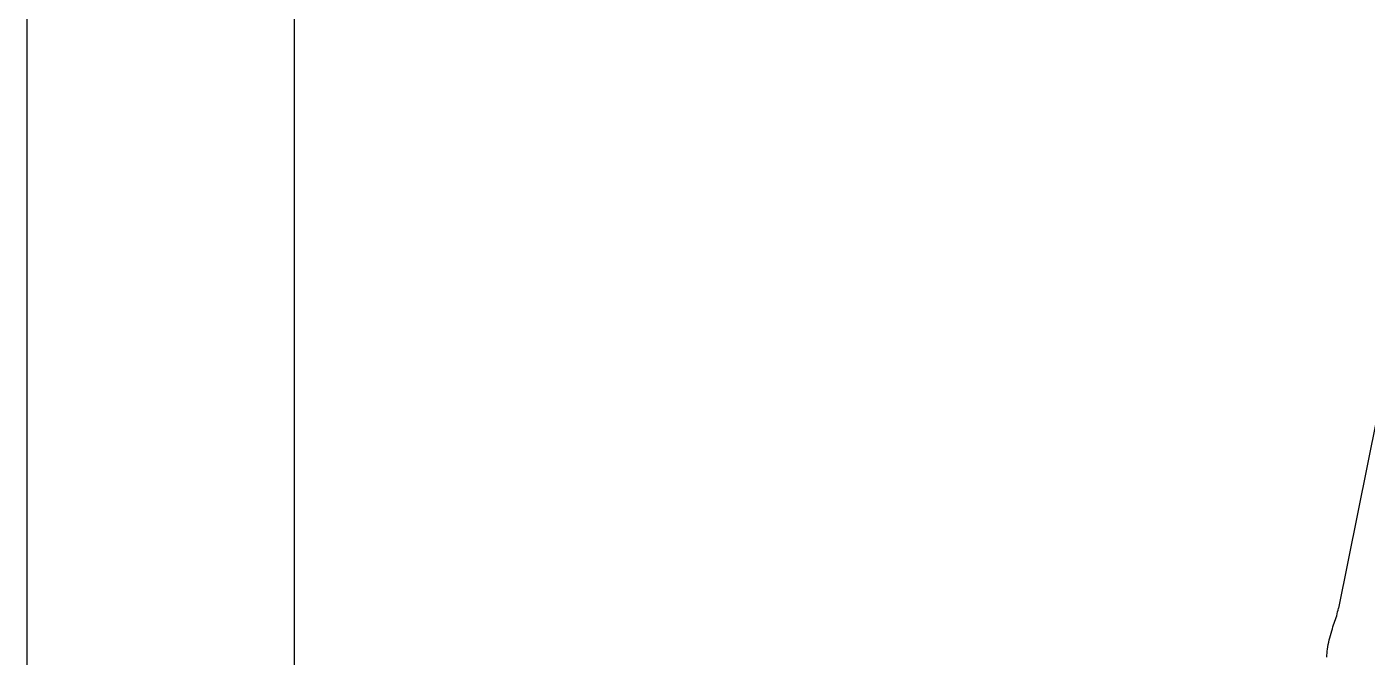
# Model space of a CAD drawing. Extents: x 6471 to 7065, y -5206 to -4786.
# Drawn here: x 6470.8 to 6600.9, y -5041.3 to -4980 of the extents above; entities that cross this region are included whole.
import ezdxf

# ---------------------------------------------------------------- set-up
doc = ezdxf.new("R2010")
doc.units = 0
doc.header["$LTSCALE"] = 7
doc.header["$MEASUREMENT"] = 0
doc.layers.get('0').update_dxf_attribs({"color": 2, "linetype": 'CONTINUOUS'})
doc.layers.add('DWG', color=7, linetype='CONTINUOUS')
doc.layers.add('TXT', color=4, linetype='CONTINUOUS')

msp = doc.modelspace()

# ---------------------------------------------------------------- linework, layer by layer
at = {"linetype": 'Continuous'}
msp.add_lwpolyline([(6470.771486190715, -5206.175494093426), (7064.771486190737, -5206.175494093426), (7064.771486190737, -4786.175494093419), (6470.771486190715, -4786.175494093419)], close=True, dxfattribs=at)
at = {"layer": 'DWG', "linetype": 'Continuous'}
msp.add_line((6601.811438198817, -5018.018811809207), (6598.104103156716, -5036.505938472108), dxfattribs=at)
msp.add_arc((6588.285577916417, -5034.535799908907), 10.0140766897, 340.0833785519044, 348.6539733327091, dxfattribs=at)
msp.add_open_spline([(6596.969607013617, -5041.266659765408), (6596.969609395514, -5041.003579110307), (6597.031344525415, -5040.439706604508), (6597.204757325916, -5039.588501175007), (6597.432621814417, -5038.744266008807), (6597.609225661815, -5038.199518896207), (6597.700705334018, -5037.947120429608)], degree=3, knots=[0, 0, 0, 0, 0.2313865048, 0.4966116563, 0.7638777206, 1, 1, 1, 1], dxfattribs=at)
at = {"layer": 'TXT', "color": 4}
msp.add_line((6496.771486190712, -5195.17549409343), (6496.771486190712, -4805.17549409343), dxfattribs=at)

doc.saveas('drawing.dxf')
